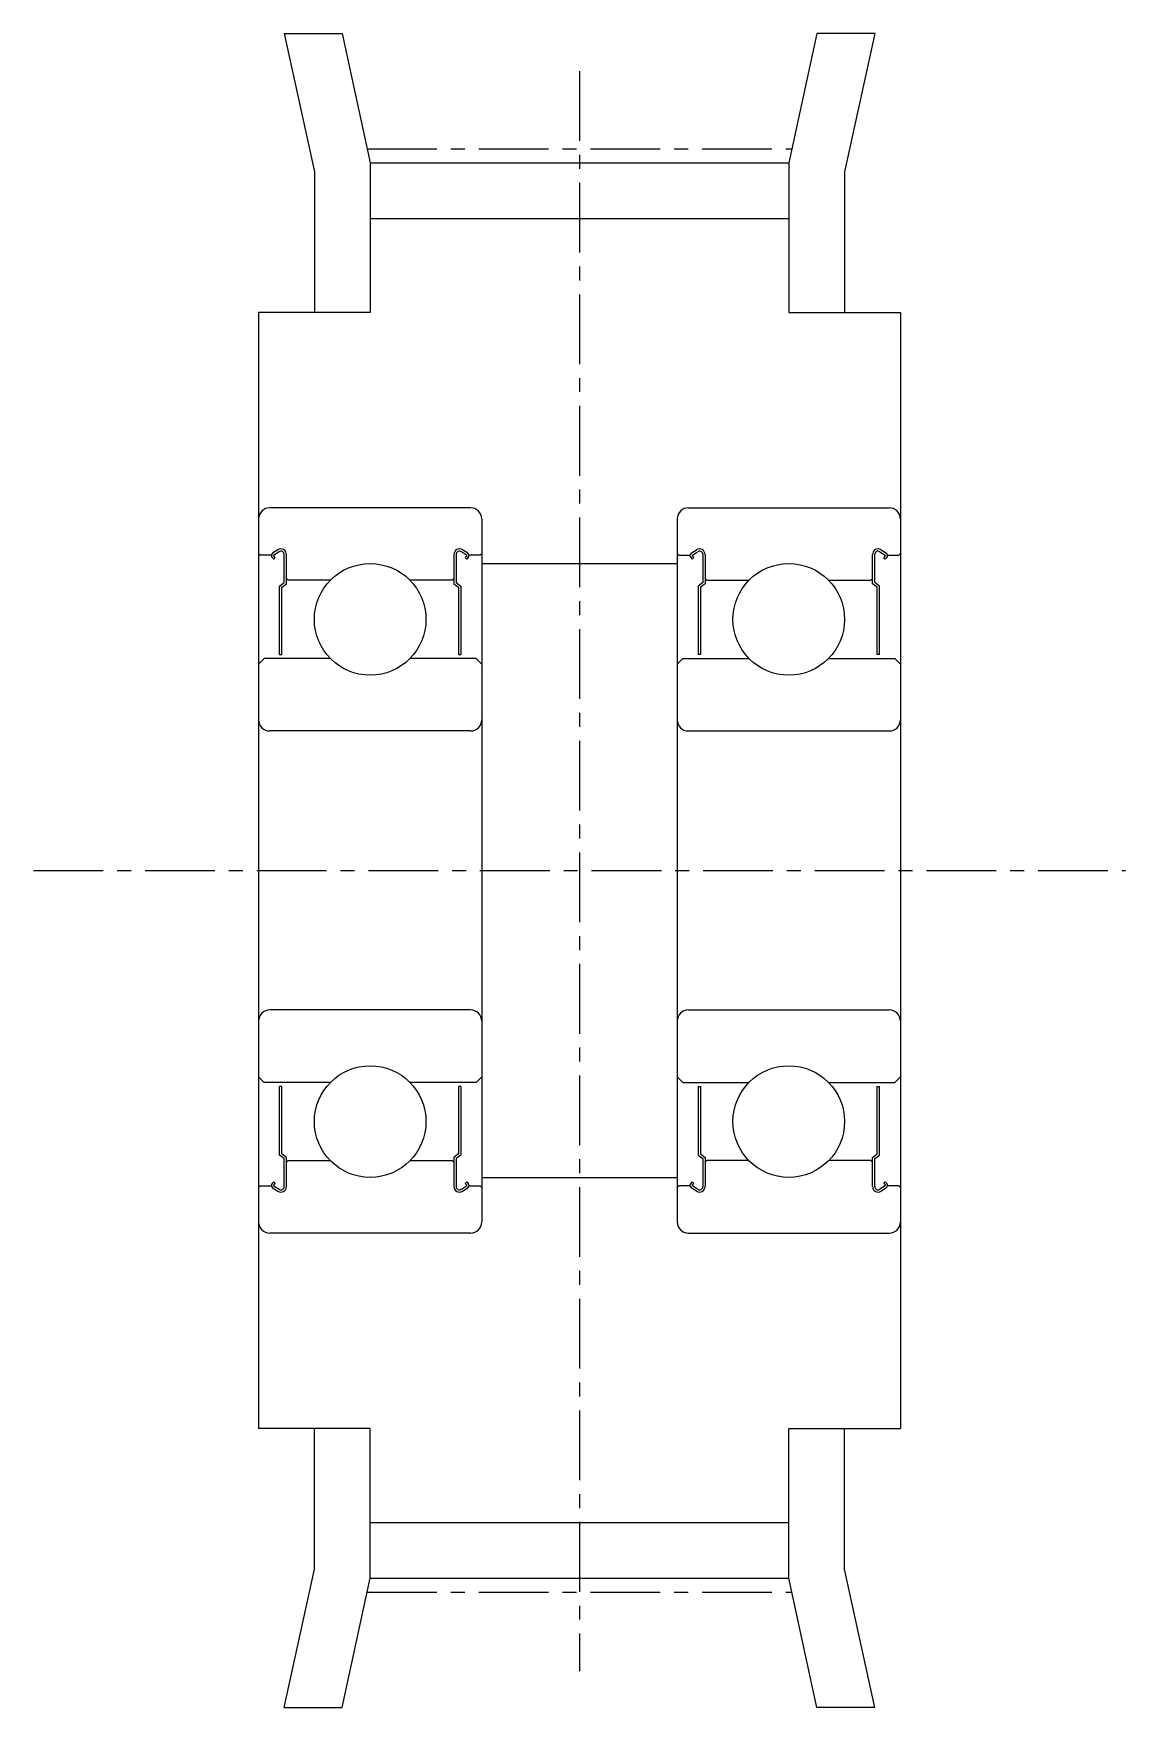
# Model space of a CAD drawing. Extents: x -286 to -135, y -61 to 67.
# Drawn here: x -154.33 to -134.77, y 36.91 to 66.91 of the extents above; entities outside this region: 2.
import ezdxf

# ---------------------------------------------------------------- set-up
doc = ezdxf.new("R2010")
doc.units = 0
doc.linetypes.add('CENTER', pattern=[2, 1.25, -0.25, 0.25, -0.25])
doc.layers.get('0').update_dxf_attribs({"linetype": 'CONTINUOUS'})
doc.layers.add('CENTER', color=1, linetype='CENTER')

msp = doc.modelspace()

# ---------------------------------------------------------------- linework, layer by layer
for p, q in [((-149.841, 66.914), (-148.805, 66.914)), ((-149.841, 66.914), (-149.301, 64.437)), ((-148.805, 66.914), (-148.301, 64.594)), ((-140.296, 66.914), (-140.801, 64.594)), ((-139.26, 66.914), (-140.296, 66.914)), ((-139.26, 66.914), (-139.801, 64.437)), ((-148.301, 64.594), (-140.801, 64.594)), ((-148.301, 64.594), (-148.301, 61.914)), ((-140.801, 64.594), (-140.801, 61.914)), ((-149.301, 64.437), (-149.301, 61.914)), ((-139.801, 64.437), (-139.801, 61.914)), ((-148.301, 63.599), (-140.801, 63.599)), ((-150.301, 61.914), (-150.301, 41.914)), ((-148.301, 61.914), (-150.301, 61.914)), ((-140.801, 61.914), (-138.801, 61.914)), ((-138.801, 61.914), (-138.801, 41.914)), ((-150.301, 58.214), (-150.301, 45.614)), ((-146.501, 58.414), (-150.101, 58.414)), ((-146.301, 58.214), (-146.301, 45.614)), ((-142.801, 58.214), (-142.801, 45.614)), ((-142.601, 58.414), (-139.001, 58.414)), ((-138.801, 58.214), (-138.801, 45.614)), ((-149.956, 57.66), (-150.049, 57.598)), ((-149.934, 57.626), (-150.026, 57.565)), ((-146.575, 57.565), (-146.667, 57.626)), ((-146.552, 57.598), (-146.645, 57.66)), ((-142.549, 57.598), (-142.456, 57.66)), ((-142.526, 57.565), (-142.434, 57.626)), ((-139.167, 57.626), (-139.075, 57.565)), ((-139.145, 57.66), (-139.052, 57.598)), ((-150.301, 57.594), (-150.271, 57.564)), ((-150.07, 57.564), (-150.27, 57.564)), ((-150.03, 57.496), (-150.056, 57.52)), ((-150.03, 57.496), (-150.002, 57.524)), ((-150.002, 57.524), (-150.028, 57.549)), ((-149.84, 57.074), (-149.84, 57.576)), ((-149.8, 57.054), (-149.8, 57.576)), ((-146.801, 57.576), (-146.801, 57.054)), ((-146.761, 57.576), (-146.761, 57.074)), ((-146.573, 57.549), (-146.599, 57.524)), ((-146.599, 57.524), (-146.571, 57.496)), ((-146.545, 57.52), (-146.571, 57.496)), ((-146.331, 57.564), (-146.531, 57.564)), ((-146.301, 57.594), (-146.331, 57.564)), ((-142.801, 57.594), (-142.771, 57.564)), ((-142.77, 57.564), (-142.57, 57.564)), ((-142.556, 57.52), (-142.53, 57.496)), ((-142.502, 57.524), (-142.53, 57.496)), ((-142.528, 57.549), (-142.502, 57.524)), ((-142.34, 57.576), (-142.34, 57.074)), ((-142.3, 57.576), (-142.3, 57.054)), ((-139.301, 57.054), (-139.301, 57.576)), ((-139.261, 57.074), (-139.261, 57.576)), ((-139.099, 57.524), (-139.073, 57.549)), ((-139.071, 57.496), (-139.099, 57.524)), ((-139.071, 57.496), (-139.045, 57.52)), ((-139.031, 57.564), (-138.831, 57.564)), ((-138.801, 57.594), (-138.831, 57.564)), ((-149.924, 57.012), (-149.841, 57.074)), ((-149.924, 55.786), (-149.924, 57.012)), ((-149.884, 56.992), (-149.8, 57.054)), ((-149.771, 57.114), (-149.8, 57.144)), ((-149.015, 57.114), (-149.77, 57.114)), ((-146.831, 57.114), (-147.586, 57.114)), ((-146.801, 57.144), (-146.831, 57.114)), ((-146.801, 57.054), (-146.717, 56.992)), ((-146.761, 57.074), (-146.677, 57.012)), ((-146.677, 57.012), (-146.677, 55.786)), ((-142.341, 57.074), (-142.424, 57.012)), ((-142.424, 57.012), (-142.424, 55.786)), ((-142.3, 57.054), (-142.384, 56.992)), ((-142.3, 57.144), (-142.271, 57.114)), ((-142.27, 57.114), (-141.515, 57.114)), ((-140.086, 57.114), (-139.331, 57.114)), ((-139.331, 57.114), (-139.301, 57.144)), ((-139.217, 56.992), (-139.301, 57.054)), ((-139.177, 57.012), (-139.261, 57.074)), ((-139.177, 55.786), (-139.177, 57.012)), ((-149.884, 55.786), (-149.884, 56.992)), ((-146.717, 56.992), (-146.717, 55.786)), ((-142.384, 56.992), (-142.384, 55.786)), ((-139.217, 55.786), (-139.217, 56.992)), ((-150.201, 55.714), (-150.301, 55.614)), ((-149.015, 55.714), (-150.201, 55.714)), ((-149.924, 55.786), (-149.884, 55.786)), ((-146.401, 55.714), (-147.586, 55.714)), ((-146.717, 55.786), (-146.677, 55.786)), ((-146.301, 55.614), (-146.401, 55.714)), ((-142.801, 55.614), (-142.701, 55.714)), ((-142.701, 55.714), (-141.515, 55.714)), ((-142.384, 55.786), (-142.424, 55.786)), ((-140.086, 55.714), (-138.901, 55.714)), ((-139.177, 55.786), (-139.217, 55.786)), ((-138.901, 55.714), (-138.801, 55.614)), ((-146.501, 54.414), (-150.101, 54.414)), ((-142.601, 54.414), (-139.001, 54.414)), ((-146.501, 49.414), (-150.101, 49.414)), ((-142.601, 49.414), (-139.001, 49.414)), ((-150.201, 48.114), (-150.301, 48.214)), ((-149.015, 48.114), (-150.201, 48.114)), ((-149.924, 46.815), (-149.924, 48.041)), ((-149.884, 48.041), (-149.924, 48.041)), ((-149.884, 46.835), (-149.884, 48.041)), ((-146.401, 48.114), (-147.586, 48.114)), ((-146.717, 48.041), (-146.717, 46.835)), ((-146.677, 48.041), (-146.717, 48.041)), ((-146.677, 48.041), (-146.677, 46.815)), ((-146.301, 48.214), (-146.401, 48.114)), ((-142.801, 48.214), (-142.701, 48.114)), ((-142.701, 48.114), (-141.515, 48.114)), ((-142.424, 48.041), (-142.424, 46.815)), ((-142.424, 48.041), (-142.384, 48.041)), ((-142.384, 48.041), (-142.384, 46.835)), ((-140.086, 48.114), (-138.901, 48.114)), ((-139.217, 46.835), (-139.217, 48.041)), ((-139.217, 48.041), (-139.177, 48.041)), ((-139.177, 46.815), (-139.177, 48.041)), ((-138.901, 48.114), (-138.801, 48.214)), ((-149.84, 46.753), (-149.924, 46.815)), ((-149.8, 46.773), (-149.884, 46.835)), ((-146.717, 46.835), (-146.801, 46.773)), ((-146.677, 46.815), (-146.761, 46.753)), ((-142.424, 46.815), (-142.34, 46.753)), ((-142.384, 46.835), (-142.3, 46.773)), ((-139.301, 46.773), (-139.217, 46.835)), ((-139.261, 46.753), (-139.177, 46.815)), ((-149.84, 46.251), (-149.84, 46.753)), ((-149.8, 46.251), (-149.8, 46.773)), ((-149.8, 46.684), (-149.77, 46.714)), ((-149.77, 46.714), (-149.015, 46.714)), ((-147.586, 46.714), (-146.831, 46.714)), ((-146.831, 46.714), (-146.801, 46.684)), ((-146.801, 46.773), (-146.801, 46.251)), ((-146.761, 46.753), (-146.761, 46.251)), ((-142.34, 46.753), (-142.34, 46.251)), ((-142.3, 46.773), (-142.3, 46.251)), ((-142.27, 46.714), (-142.3, 46.684)), ((-141.515, 46.714), (-142.27, 46.714)), ((-139.331, 46.714), (-140.086, 46.714)), ((-139.301, 46.684), (-139.331, 46.714)), ((-139.301, 46.251), (-139.301, 46.773)), ((-139.261, 46.251), (-139.261, 46.753)), ((-150.301, 46.234), (-150.27, 46.264)), ((-150.27, 46.264), (-150.07, 46.264)), ((-150.056, 46.307), (-150.03, 46.332)), ((-150.049, 46.229), (-149.956, 46.168)), ((-150.002, 46.303), (-150.03, 46.332)), ((-150.028, 46.278), (-150.002, 46.303)), ((-150.026, 46.263), (-149.934, 46.201)), ((-146.667, 46.201), (-146.575, 46.263)), ((-146.645, 46.168), (-146.552, 46.229)), ((-146.571, 46.332), (-146.599, 46.303)), ((-146.599, 46.303), (-146.573, 46.278)), ((-146.571, 46.332), (-146.545, 46.307)), ((-146.531, 46.264), (-146.331, 46.264)), ((-146.301, 46.234), (-146.331, 46.264)), ((-142.801, 46.234), (-142.771, 46.264)), ((-142.57, 46.264), (-142.77, 46.264)), ((-142.53, 46.332), (-142.556, 46.307)), ((-142.456, 46.168), (-142.549, 46.229)), ((-142.53, 46.332), (-142.502, 46.303)), ((-142.502, 46.303), (-142.528, 46.278)), ((-142.434, 46.201), (-142.526, 46.263)), ((-139.075, 46.263), (-139.167, 46.201)), ((-139.052, 46.229), (-139.145, 46.168)), ((-139.099, 46.303), (-139.071, 46.332)), ((-139.073, 46.278), (-139.099, 46.303)), ((-139.045, 46.307), (-139.071, 46.332)), ((-138.831, 46.264), (-139.031, 46.264)), ((-138.801, 46.234), (-138.831, 46.264)), ((-146.501, 45.414), (-150.101, 45.414)), ((-142.601, 45.414), (-139.001, 45.414)), ((-148.301, 41.914), (-150.301, 41.914)), ((-149.301, 39.391), (-149.301, 41.914)), ((-148.301, 39.234), (-148.301, 41.914)), ((-140.801, 41.914), (-138.801, 41.914)), ((-140.801, 39.234), (-140.801, 41.914)), ((-139.801, 39.391), (-139.801, 41.914)), ((-148.301, 40.229), (-140.801, 40.229)), ((-149.841, 36.914), (-149.301, 39.391)), ((-139.26, 36.914), (-139.801, 39.391)), ((-148.805, 36.914), (-148.301, 39.234)), ((-148.301, 39.234), (-140.801, 39.234)), ((-140.296, 36.914), (-140.801, 39.234)), ((-149.841, 36.914), (-148.805, 36.914)), ((-139.26, 36.914), (-140.296, 36.914))]:
    msp.add_line(p, q)
at = {"color": 7, "linetype": 'CONTINUOUS'}
for p, q in [((-146.301, 57.414), (-142.801, 57.414)), ((-146.301, 46.414), (-142.801, 46.414))]:
    msp.add_line(p, q, dxfattribs=at)
for centre in [(-148.301, 56.414), (-140.801, 56.414), (-148.301, 47.414), (-140.801, 47.414)]:
    msp.add_circle(centre, 1)
for centre, radius, start, end in [((-150.101, 58.214), 0.2, 90, 180), ((-146.501, 58.214), 0.2, 0, 90), ((-142.601, 58.214), 0.2, 90, 180), ((-139.001, 58.214), 0.2, 360, 90), ((-149.9, 57.576), 0.1, 0, 123.5193), ((-149.9, 57.576), 0.06, 0, 123.519), ((-146.701, 57.576), 0.1, 56.4807, 179.9999), ((-146.701, 57.576), 0.06, 56.481, 179.9999), ((-142.4, 57.576), 0.1, 0.0001, 123.5193), ((-142.4, 57.576), 0.06, 0.0001, 123.519), ((-139.201, 57.576), 0.1, 56.4807, 180), ((-139.201, 57.576), 0.06, 56.481, 180), ((-150.021, 57.556), 0.05, 123.5192, 226.0607), ((-150.021, 57.556), 0.01, 123.5173, 226.0606), ((-146.58, 57.556), 0.01, 313.9392, 56.4827), ((-146.58, 57.556), 0.05, 313.9392, 56.4807), ((-142.521, 57.556), 0.05, 123.5193, 226.0608), ((-142.521, 57.556), 0.01, 123.5173, 226.0608), ((-139.08, 57.556), 0.01, 313.9394, 56.4827), ((-139.08, 57.556), 0.05, 313.9393, 56.4808), ((-150.101, 54.614), 0.2, 180, 270), ((-146.501, 54.614), 0.2, 270, 0), ((-142.601, 54.614), 0.2, 180, 270), ((-139.001, 54.614), 0.2, 270, 360), ((-150.101, 49.214), 0.2, 90, 180), ((-146.501, 49.214), 0.2, 0, 90), ((-142.601, 49.214), 0.2, 90, 180), ((-139.001, 49.214), 0.2, 360, 90), ((-150.021, 46.271), 0.05, 133.939, 236.4802), ((-150.021, 46.271), 0.01, 133.9374, 236.4796), ((-149.9, 46.251), 0.1, 236.4805, 0), ((-149.9, 46.251), 0.06, 236.4806, 0), ((-146.701, 46.251), 0.1, 179.9999, 303.5193), ((-146.701, 46.251), 0.06, 179.9999, 303.5193), ((-146.58, 46.271), 0.01, 303.5203, 46.0625), ((-146.58, 46.271), 0.05, 303.5195, 46.061), ((-142.521, 46.271), 0.05, 133.939, 236.4805), ((-142.521, 46.271), 0.01, 133.9375, 236.4797), ((-142.4, 46.251), 0.1, 236.4807, 0.0001), ((-142.4, 46.251), 0.06, 236.4807, 0.0001), ((-139.201, 46.251), 0.1, 180, 303.5195), ((-139.201, 46.251), 0.06, 180, 303.5194), ((-139.08, 46.271), 0.01, 303.5204, 46.0626), ((-139.08, 46.271), 0.05, 303.5198, 46.061), ((-150.101, 45.614), 0.2, 180, 270), ((-146.501, 45.614), 0.2, 270, 0), ((-142.601, 45.614), 0.2, 180, 270), ((-139.001, 45.614), 0.2, 270, 360)]:
    msp.add_arc(centre, radius, start, end)
at = {"layer": 'CENTER', "color": 1, "linetype": 'CENTER'}
for p, q in [((-144.551, 66.239), (-144.551, 37.565)), ((-148.355, 64.849), (-140.746, 64.849)), ((-154.334, 51.914), (-134.767, 51.914)), ((-148.355, 38.979), (-140.746, 38.979))]:
    msp.add_line(p, q, dxfattribs=at)

# ---------------------------------------------------------------- texts
at = {"color": 7, "linetype": 'CONTINUOUS'}
for s, p in [('AATFW40-MXL025-5', (-285.987, -49.998)), ('AATFW40-MXL025', (-285.987, -60.81))]:
    msp.add_text(s, height=6, dxfattribs=at).set_placement(p)

doc.saveas('drawing.dxf')
